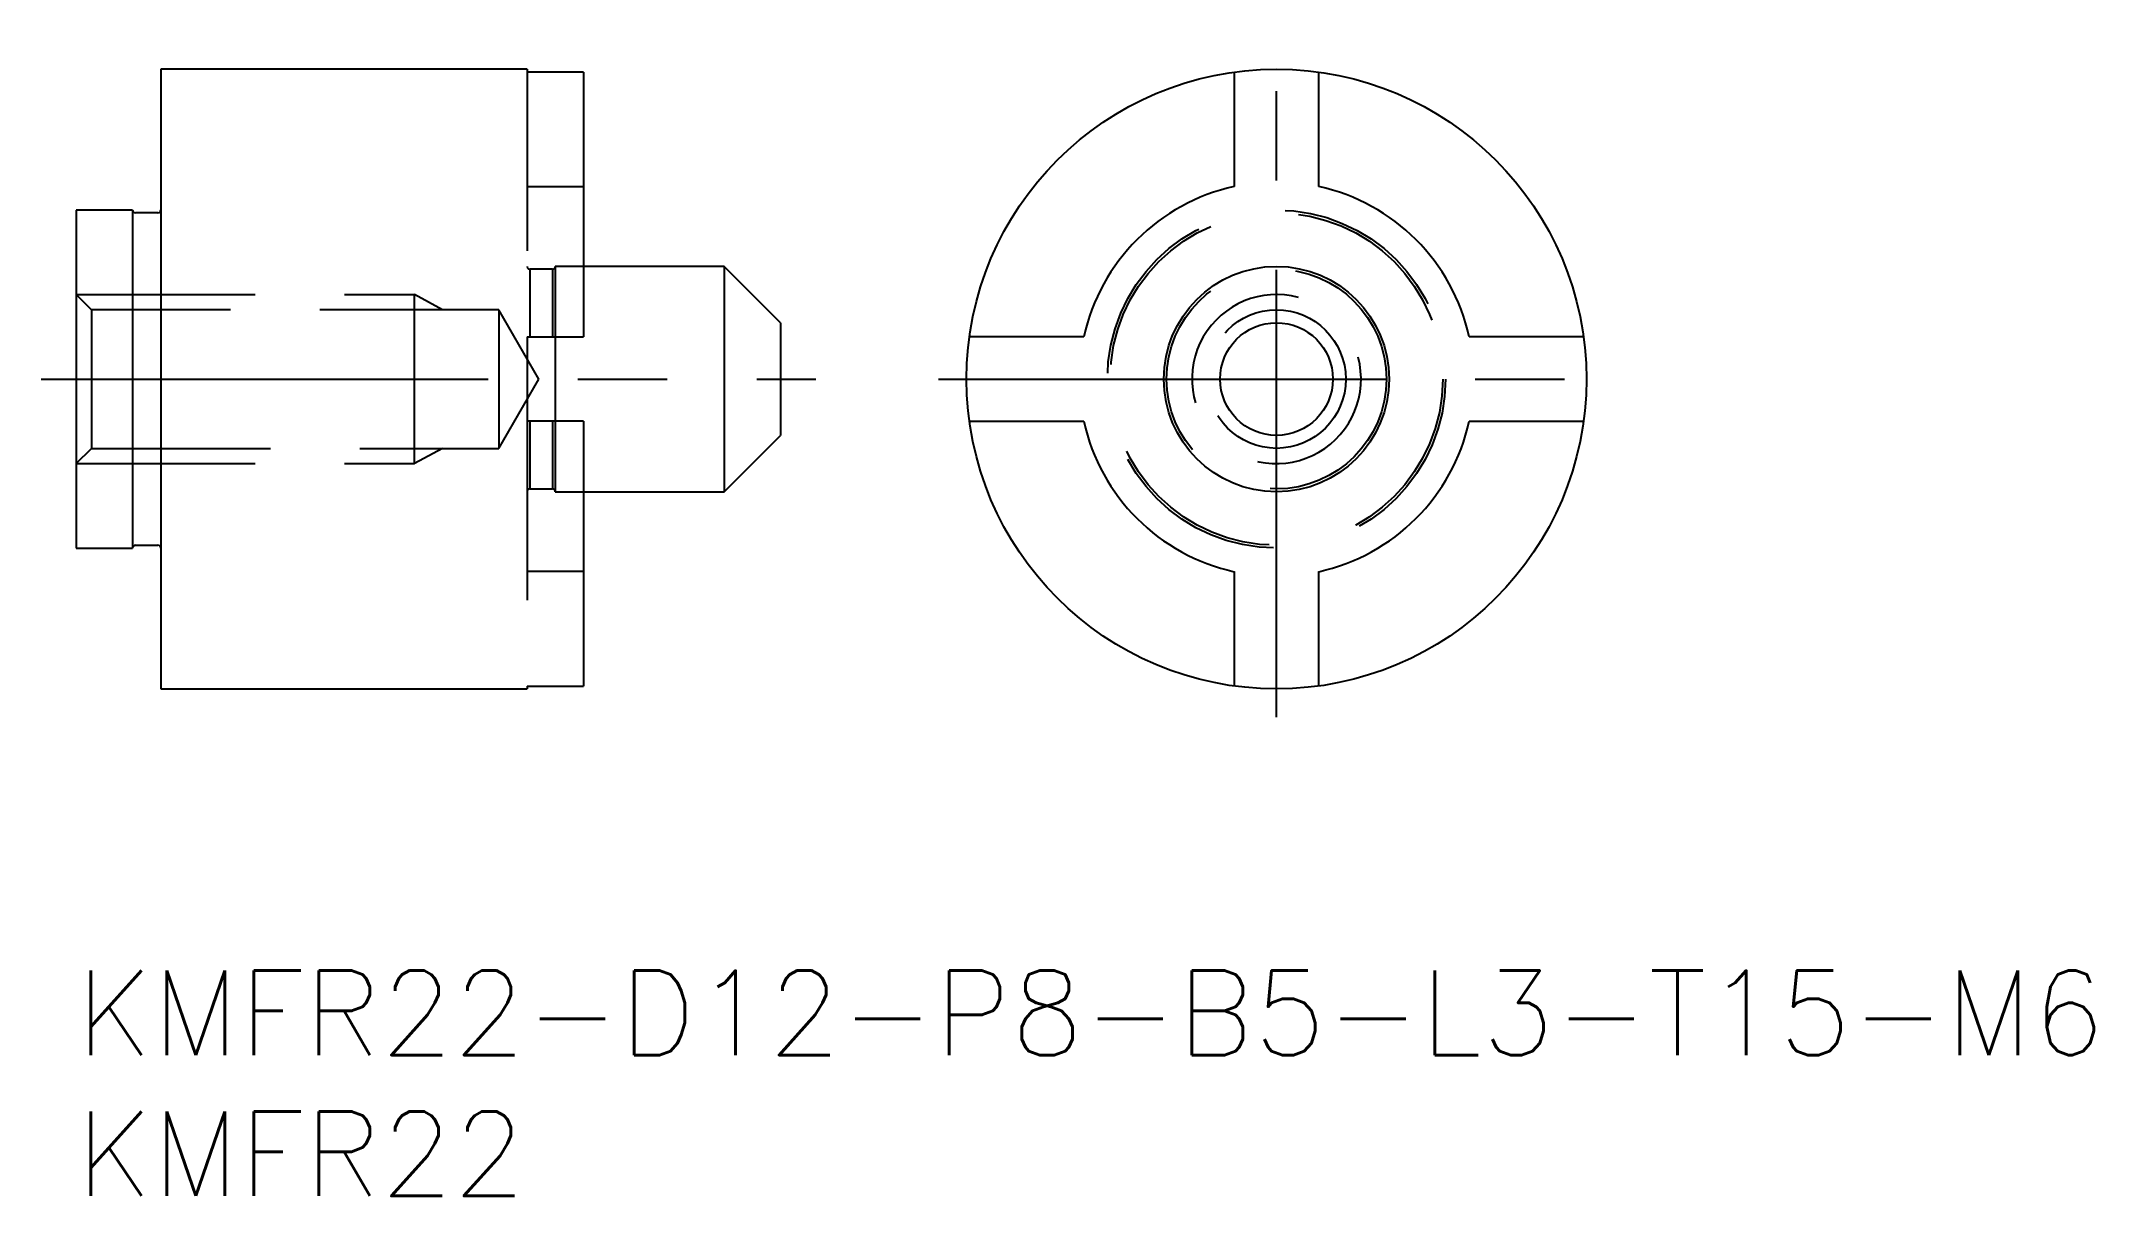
# Model space of a CAD drawing. Extents: x -1.2 to 71.6, y -8 to 33.
import ezdxf

# ---------------------------------------------------------------- set-up
doc = ezdxf.new("R2010")
doc.units = 0
doc.header["$LTSCALE"] = 0.5
doc.linetypes.add('CENTER', pattern=[50.8, 31.75, -6.35, 6.35, -6.35])
doc.linetypes.add('DASHED', pattern=[19.05, 12.7, -6.35])
for name, color, linetype in [('MSM_CENTER', 1, 'CENTER'), ('MSM_CONTINUOUS', 7, 'CONTINUOUS'), ('MSM_DASHED', 4, 'DASHED'), ('MSM_PART_NUMBER', 7, 'CONTINUOUS')]:
    doc.layers.add(name, color=color, linetype=linetype)
doc.styles.get("Standard").update_dxf_attribs({"font": 'txt.shx', "height": 3, "bigfont": 'bigfont.shx'})

msp = doc.modelspace()

# ---------------------------------------------------------------- linework, layer by layer
at = {"layer": 'MSM_CENTER'}
for p, q in [((42.6, 9), (42.6, 33)), ((-1.25, 21), (26.25, 21)), ((30.6, 21), (54.6, 21))]:
    msp.add_line(p, q, dxfattribs=at)
at = {"layer": 'MSM_CONTINUOUS'}
for p, q in [((16, 32), (3, 32)), ((3, 32), (3, 10)), ((16, 32), (16, 31.897)), ((18, 31.897), (16, 31.897)), ((18, 31.897), (18, 22.5)), ((41.1, 31.897), (41.1, 27.837)), ((44.1, 27.837), (44.1, 31.897)), ((2, 27), (0, 27)), ((0, 27), (0, 15)), ((2, 27), (2, 15)), ((2.9, 26.9), (2.1, 26.9)), ((23, 25), (18, 25)), ((25, 23), (23, 25)), ((23, 25), (23, 17)), ((25, 23), (25, 19)), ((16, 22.5), (16, 19.5)), ((16, 22.5), (18, 22.5)), ((17, 22.5), (17, 19.5)), ((35.763, 22.5), (31.703, 22.5)), ((53.497, 22.5), (49.437, 22.5)), ((18, 19.5), (16, 19.5)), ((18, 19.5), (18, 10.103)), ((23, 17), (25, 19)), ((31.703, 19.5), (35.763, 19.5)), ((49.437, 19.5), (53.497, 19.5)), ((18, 17), (23, 17)), ((0, 15), (2, 15)), ((2.1, 15.1), (2.9, 15.1)), ((41.1, 14.163), (41.1, 10.103)), ((44.1, 10.103), (44.1, 14.163)), ((3, 10), (16, 10)), ((16, 10.103), (16, 10)), ((16, 10.103), (18, 10.103))]:
    msp.add_line(p, q, dxfattribs=at)
for radius in [11, 4, 2]:
    msp.add_circle((42.6, 21), radius, dxfattribs=at)
for centre, radius, start, end in [((42.6, 21), 7, 102.37363, 167.62637), ((42.6, 21), 7, 12.37363, 77.62637), ((2.1, 27), 0.1, 180, 270), ((2.9, 27), 0.1, 270, 0), ((42.6, 21), 7, 192.37363, 257.62637), ((42.6, 21), 7, 282.37363, 347.62637), ((2.1, 15), 0.1, 90, 180), ((2.9, 15), 0.1, 0, 90)]:
    msp.add_arc(centre, radius, start, end, dxfattribs=at)
at = {"layer": 'MSM_DASHED'}
for p, q in [((16, 31.897), (16, 22.5)), ((16, 27.837), (18, 27.837)), ((16.9, 24.9), (16.1, 24.9)), ((16.1, 24.9), (16.1, 22.5)), ((16.9, 24.9), (16.9, 22.5)), ((18, 25), (17, 25)), ((17, 25), (17, 22.5)), ((0.542, 23.459), (0, 24)), ((0, 24), (12, 24)), ((15, 23.459), (0.542, 23.459)), ((0.542, 23.459), (0.542, 18.541)), ((12, 18), (12, 24)), ((13, 23.459), (12, 24)), ((16.419, 21), (15, 23.459)), ((15, 23.459), (15, 18.541)), ((15, 18.541), (16.419, 21)), ((16, 19.5), (16, 10.103)), ((16.1, 19.5), (16.1, 17.1)), ((16.9, 19.5), (16.9, 17.1)), ((17, 19.5), (17, 17)), ((0, 18), (0.542, 18.541)), ((0.542, 18.541), (15, 18.541)), ((13, 18.541), (12, 18)), ((0, 18), (12, 18)), ((16.1, 17.1), (16.9, 17.1)), ((17, 17), (18, 17)), ((18, 14.163), (16, 14.163))]:
    msp.add_line(p, q, dxfattribs=at)
for radius in [6, 5.9, 3.9, 2.459]:
    msp.add_circle((42.6, 21), radius, dxfattribs=at)
for centre, radius, start, end in [((16.1, 25), 0.1, 180, 270), ((16.9, 25), 0.1, 270, 0), ((42.6, 21), 3, 75, 15), ((16.1, 17), 0.1, 90, 180), ((16.9, 17), 0.1, 0, 90)]:
    msp.add_arc(centre, radius, start, end, dxfattribs=at)

# ---------------------------------------------------------------- texts
at = {"layer": 'MSM_PART_NUMBER'}
for s, p in [('KMFR22-D12-P8-B5-L3-T15-M6', (0, -3)), ('KMFR22', (0, -8))]:
    msp.add_text(s, height=3, dxfattribs=at).set_placement(p)

doc.saveas('drawing.dxf')
